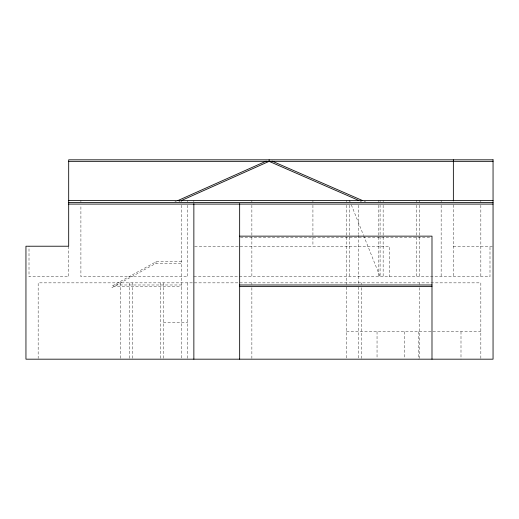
<?xml version="1.0" encoding="UTF-8"?>
<svg xmlns="http://www.w3.org/2000/svg" width="519" height="519" viewBox="0 0 519 519"><rect width="100%" height="100%" fill="white"/><g stroke="black" fill="none" stroke-linecap="round" stroke-linejoin="round"><path stroke-width="0.39" stroke-dasharray="2.6 1.95" d="M181.65 261.79L156.005 261.79L111.955 286.092L111.955 287.623L156.005 263.315L181.65 263.315M174.922 201.904L176.395 201.249M178.919 201.644L180.281 201.035M240.466 237.67L430.374 237.67M194.67 246.22L389.25 246.22L389.25 276.75M453.359 246.22L492.284 246.22M193.859 276.75L489.994 276.75L489.994 246.22M181.65 284.989L113.953 284.989L113.953 286.52L181.65 286.52M163.329 322.546L187.755 322.546M346.51 331.699L480.841 331.699M364.15 201.268L365.636 201.917M360.121 201.035L361.522 201.644M350.163 201.923L349.559 200.425L349.559 202.034M351.357 204.914L363.332 234.848M363.631 235.594L380.09 276.75L380.09 205.245M480.841 200.425L480.841 202.034M480.841 205.245L480.841 276.75M480.841 358.376L480.841 282.855L38.159 282.855L38.159 358.376M460.995 331.699L460.995 359.18M453.359 204.927L453.359 276.75M441.15 200.425L441.15 202.034M441.15 205.245L441.15 276.75M419.78 200.425L419.78 202.034M419.78 205.245L419.78 276.75M419.78 282.855L419.78 284.464M419.78 287.675L419.78 358.376M418.256 331.699L418.256 359.18M416.725 200.425L416.725 202.034M416.725 205.245L416.725 276.75M404.515 331.699L404.515 358.37M383.145 200.425L383.145 202.034M383.145 205.245L383.145 276.75M380.09 200.425L380.09 202.034M378.825 200.425L378.825 202.034M378.825 205.245L378.825 276.75M377.041 331.699L377.041 358.37M361.775 282.855L361.775 284.464M361.775 287.675L361.775 358.376M358.72 205.284L358.72 234.445M358.72 235.256L358.72 284.464M358.72 287.091L358.72 358.376M349.559 205.245L349.559 276.75M346.51 200.425L346.51 202.034M346.51 205.245L346.51 284.457M346.51 287.091L346.51 358.37M312.925 200.425L312.925 202.034M312.925 205.245L312.925 246.22M251.871 200.425L251.871 202.034M251.871 205.245L251.871 276.75M251.871 282.855L251.871 284.464M251.871 287.675L251.871 358.376M193.859 200.425L193.859 202.047M187.755 200.425L187.755 202.034M187.755 205.245L187.755 276.75L80.906 276.75L80.906 205.245M187.755 282.855L187.755 358.382M181.65 200.425L181.65 202.047M181.65 205.245L181.65 358.376M163.329 282.855L163.329 358.382M160.28 282.855L160.28 358.376M156.005 261.79L156.005 263.315M132.806 282.855L132.806 358.376M129.75 282.855L129.75 358.376M120.59 282.855L120.59 358.376M80.906 200.425L80.906 202.034M68.69 246.22L68.69 276.75L29.006 276.75L29.006 246.22"/><path stroke-width="0.78" d="M177.868 200.587L266.169 161.137M181.65 200.425L269.114 161.351L358.72 200.425M68.69 161.351L493.05 161.351M68.69 200.425L493.05 200.425M68.69 202.566L493.05 202.566M68.69 204.09L493.05 204.09M239.655 236.145L431.99 236.145L431.99 359.18M239.655 284.989L431.99 284.989M239.655 286.52L431.99 286.52M272.086 161.117L362.664 200.619M453.359 159.82L453.359 200.95M269.114 159.82L269.114 161.351M239.655 203.604L239.655 359.18M193.859 203.656L193.859 359.18M493.05 159.82L68.69 159.82L68.69 246.22L25.95 246.22L25.95 359.18L493.05 359.18L493.05 159.82"/></g></svg>
